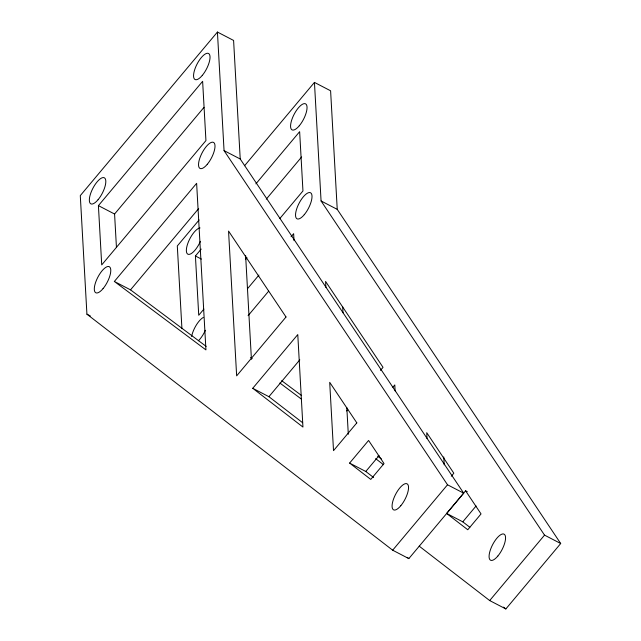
<?xml version="1.0" encoding="UTF-8"?>
<svg xmlns="http://www.w3.org/2000/svg" width="641" height="641" viewBox="0 0 641 641"><rect width="100%" height="100%" fill="white"/><g stroke="black" fill="none" stroke-linecap="round" stroke-linejoin="round"><path stroke-width="0.96" d="M217.427 32.05L80.293 195.617L86.92 314.178L392.669 550.202L408.838 558.599L463.691 493.169L240.223 159L224.054 150.611L217.427 32.05L233.596 40.439L240.223 159M98.41 205.633L202.628 81.319L205.937 140.595L101.719 264.909L98.41 205.633L114.579 214.022L116.454 247.61M114.579 214.022L203.998 107.359M114.346 281.463L196.627 183.326L205.937 349.898L114.346 281.463L130.516 289.852L206.178 346.388M130.516 289.852L198.654 208.581M199.095 219.983L177.309 245.968L181.932 328.665M244.59 165.715L314.443 82.401L330.604 90.798L337.238 209.359L560.707 543.52L505.853 608.95L489.684 600.561L419.19 546.14M203.878 309.122L198.734 315.26L195.417 255.983L201.21 249.077M255.895 183.855L299.643 131.669L302.953 190.954L279.796 218.573M266.271 199.151L301.655 156.949M245.695 259.244L246.985 257.714M247.362 288.883L258.932 275.077M291.07 236.745L293.642 233.677L294.035 240.663M248.099 315.676L268.667 291.142M252.738 388.294L297.777 334.578L302.945 427.058L252.738 388.294L268.908 396.691L302.64 422.731M268.908 396.691L299.796 359.849M346.485 410.937L347.767 409.407M380.466 370.402L383.03 367.341L325.564 281.415L325.9 287.408M392.861 387.236L394.792 384.929L395.12 390.898M349.617 463.082L368.583 440.455L384.039 463.563L370.762 479.404L349.617 463.082L365.787 471.472L373.615 477.521M365.787 471.472L379.063 455.639M451.312 476.223L453.836 473.226L426.714 432.667L427.05 438.612M392.669 550.202L447.522 484.78L224.054 150.611M465.598 490.814L481.046 513.922L467.77 529.754L446.625 513.433L465.598 490.814L467.297 491.695M446.625 513.433L462.794 521.83L476.071 505.989M489.684 600.561L544.538 535.131L321.069 200.962L314.443 82.401M321.069 200.962L337.238 209.359M195.417 255.983L201.378 259.076M447.522 484.78L463.691 493.169M544.538 535.131L560.707 543.52M86.92 314.178L90.325 315.941M250.631 357.47L252.217 358.656M281.687 380.674L301.599 395.553M279.861 382.998L301.358 399.063M377.693 456.128L381.611 459.156M462.794 521.83L469.845 527.271M375.642 458.635L383.486 464.693M503.473 607.115L505.853 608.95M407.259 557.374L408.838 558.599M443.772 456.913L444.213 464.837M342.687 306.783L343.015 312.776M346.813 407.548L348.303 434.286M245.615 255.43L251.424 359.297M200.393 241.377A14.663 5.32 -62.6 0 1 188.863 254.405A14.663 5.32 -62.6 0 1 188.542 241.529A14.663 5.32 -62.6 0 1 200.056 227.94M205.36 330.291A14.663 5.32 -62.6 0 1 198.446 340.724M191.611 336.525A14.663 5.32 -62.6 0 1 203.245 317.479M286.014 316.991L236.649 375.874L228.549 231.064L286.014 316.991M356.821 422.868L333.52 450.655L329.698 382.316L356.821 422.868M98.073 199.704A14.663 5.32 -62.6 0 0 104.459 177.861A14.663 5.32 -62.6 0 0 90.205 194.864A14.663 5.32 -62.6 0 0 98.073 199.704M400.809 505.717A14.663 5.32 -62.6 0 0 407.187 483.883A14.663 5.32 -62.6 0 0 392.941 500.877A14.663 5.32 -62.6 0 0 400.809 505.717M207.267 164.312A14.663 5.32 -62.6 0 0 213.645 142.47A14.663 5.32 -62.6 0 0 199.399 159.473A14.663 5.32 -62.6 0 0 207.267 164.312M103.049 288.618A14.663 5.32 -62.6 0 0 109.427 266.784A14.663 5.32 -62.6 0 0 95.172 283.779A14.663 5.32 -62.6 0 0 103.049 288.618M299.307 125.748A14.663 5.32 -62.6 0 0 305.685 103.906A14.663 5.32 -62.6 0 0 291.439 120.909A14.663 5.32 -62.6 0 0 299.307 125.748M202.292 75.39A14.663 5.32 -62.6 0 0 208.678 53.556A14.663 5.32 -62.6 0 0 194.423 70.55A14.663 5.32 -62.6 0 0 202.292 75.39M304.283 214.663A14.663 5.32 -62.6 0 0 310.661 192.829A14.663 5.32 -62.6 0 0 296.406 209.823A14.663 5.32 -62.6 0 0 304.283 214.663M497.825 556.076A14.663 5.32 -62.6 0 0 504.203 534.233A14.663 5.32 -62.6 0 0 489.948 551.236A14.663 5.32 -62.6 0 0 497.825 556.076"/></g></svg>
